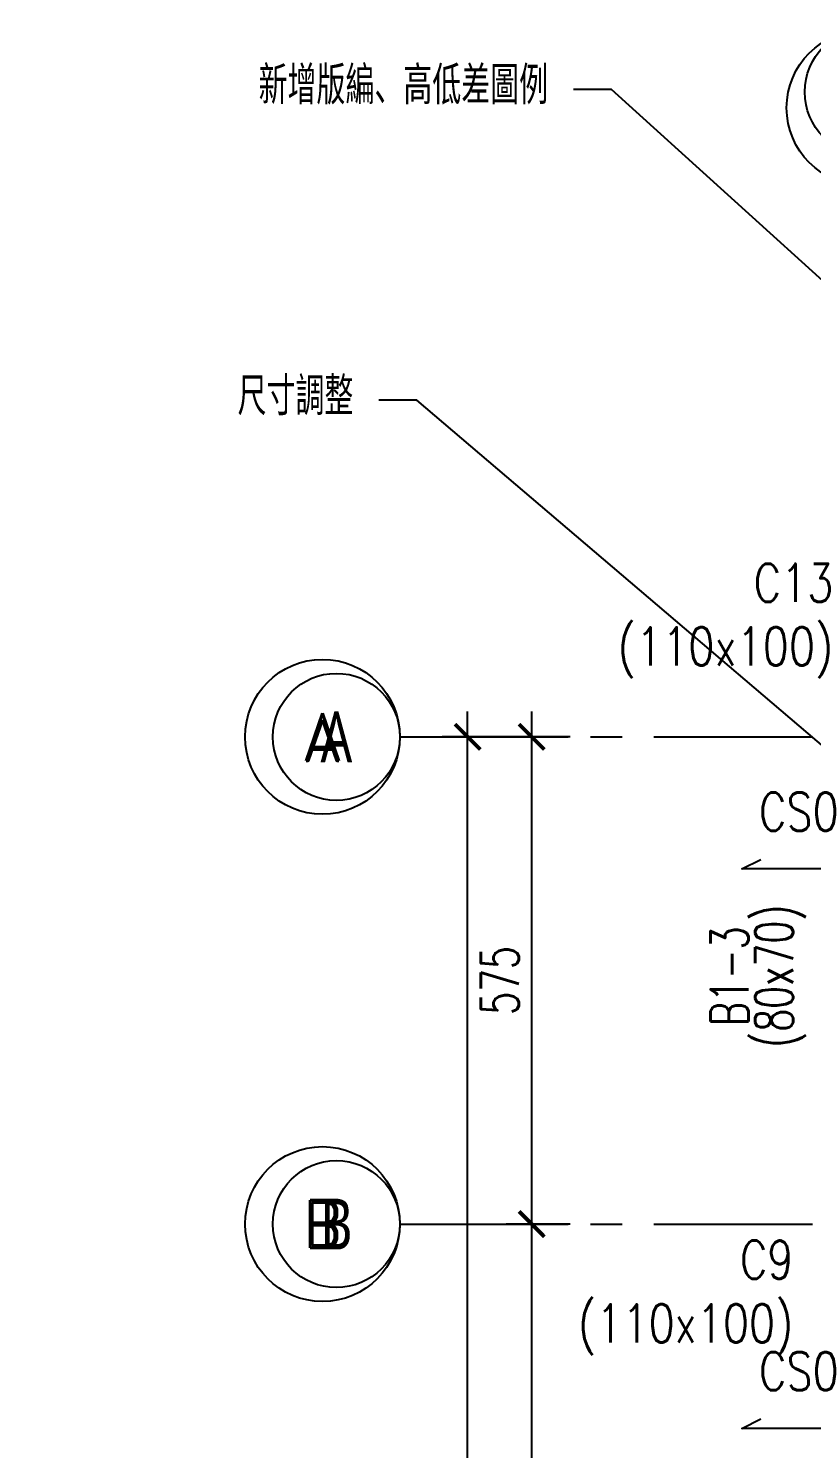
# Model space of a CAD drawing. Header units: millimetres. Extents: x -3377 to 119122, y -22007 to 15479.
# Drawn here: x 39144 to 40069, y 2044 to 3720 of the extents above; entities that cross this region are included whole.
import ezdxf
from ezdxf import colors
from ezdxf.entities.mleader import LeaderData, LeaderLine
from ezdxf.enums import TextEntityAlignment as Align
from ezdxf.math import Vec2, Vec3

# ---------------------------------------------------------------- set-up
doc = ezdxf.new("R2010")
doc.units = ezdxf.units.MM
doc.header["$LTSCALE"] = 150
doc.header["$MEASUREMENT"] = 0
doc.linetypes.add('CENTER', pattern=[2, 1.25, -0.25, 0.25, -0.25])
doc.layers.get('0').update_dxf_attribs({"plot": 0})
for name, color, linetype in [('Col-Line', 8, 'CENTER'), ('GRID', 5, 'CENTER'), ('S-GRID', 1, 'CENTER'), ('S-GRID-DIM', 2, 'Continuous'), ('S-GRID-T', 3, 'Continuous'), ('S-SLABT', 2, 'Continuous'), ('S-TEXTC', 3, 'Continuous'), ('S-TEXTG', 2, 'Continuous')]:
    doc.layers.add(name, color=color, linetype=linetype)
for name, color, linetype, plot in [('S-ARCH', 252, 'Continuous', False), ('S-CLOUD_2022-0304', 4, 'Continuous', False), ('S-CLOUD_20220217(結構依建築圖2022-0216修改)', 4, 'Continuous', False)]:
    doc.layers.add(name, color=color, linetype=linetype, plot=plot)
doc.styles.add('3E', font='simplex.shx', dxfattribs={"width": 0.8, "height": 45, "bigfont": 'dayus.shx'})
doc.styles.add('C1', font='', dxfattribs={"bigfont": 'japanese.shx'})
doc.styles.add('CD2', font='romand', dxfattribs={"height": 15})
doc.styles.add('CS4', font='romans.shx', dxfattribs={"width": 0.7, "height": 45, "bigfont": 'lsp.shx'})
doc.styles.add('LSP', font='SIMPLEX.shx', dxfattribs={"width": 0.8, "bigfont": 'lsp.shx'})
doc.styles.get('C1').set_extended_font_data('微軟正黑體')
doc.dimstyles.new('DIM150', dxfattribs={"dimscale": 15, "dimtxt": 3, "dimasz": 2, "dimexe": 2, "dimexo": 2, "dimgap": 1, "dimtad": 1, "dimdec": 1, "dimdsep": 46, "dimtxsty": 'CS4', "dimblk1": 'ARCHTICK', "dimblk2": 'ARCHTICK', "dimsah": 1, "dimcen": 2, "dimdle": 2, "dimadec": 0, "dimazin": 0, "dimtfac": 1, "dimtdec": 1, "dimtmove": 0, "dimatfit": 3, "dimldrblk": 'TAA', "dimfxl": 0, "dimtolj": 1, "dimarcsym": 0})

# ---------------------------------------------------------------- blocks, each defined once
blk = doc.blocks.new('SG1')
at = {"layer": 'S-GRID-T'}
blk.add_circle((0, 6.09375), 6.09375, dxfattribs=at)
at = {"layer": 'S-GRID-T', "style": 'CD2'}
blk.add_attdef('GRID-BUB', text='', height=3.75, dxfattribs=at).set_placement((0, 6.09375), align=Align.MIDDLE_CENTER)
blk = doc.blocks.new('SG2')
at = {"layer": 'S-GRID-T'}
blk.add_circle((-6.09375, 0), 6.09375, dxfattribs=at)
at = {"layer": 'S-GRID-T', "style": 'CD2'}
blk.add_attdef('GRID-BUB', text='', height=3.75, dxfattribs=at).set_placement((-6.09375, 0), align=Align.MIDDLE_CENTER)
blk = doc.blocks.new('_ARCHTICK')
at = {"color": 0, "linetype": 'ByBlock', "const_width": 0.15}
blk.add_lwpolyline([(-0.5, -0.5), (0.5, 0.5)], dxfattribs=at)
blk = doc.blocks.new('*D75')
at = {"layer": 'DEFPOINTS', "color": 0, "transparency": 16777216}
for p in [(-8779.1, -995.9), (-8703.4, -995.9), (-8703.4, -2885.9)]:
    blk.add_point(p, dxfattribs=at)
at = {"layer": 'S-GRID-DIM', "color": 0, "lineweight": -2, "transparency": 16777216}
for p, q in [((-8779.1, -2915.9), (-8779.1, -965.9)), ((-8733.4, -995.9), (-8809.1, -995.9)), ((-8733.4, -2885.9), (-8809.1, -2885.9))]:
    blk.add_line(p, q, dxfattribs=at)
at = {"layer": 'S-GRID-DIM', "color": 0, "lineweight": -2, "transparency": 16777216, "xscale": 30, "yscale": 30, "zscale": 30}
for p, rotation in [((-8779.1, -995.9), 90), ((-8779.1, -2885.9), 270)]:
    blk.add_blockref('_ARCHTICK', p, dxfattribs=dict(at, rotation=rotation))
at = {"layer": 'S-GRID-DIM', "color": 0, "transparency": 16777216, "insert": (-8816.6, -1940.9), "char_height": 45, "attachment_point": 5, "rotation": 90, "style": 'CS4'}
blk.add_mtext('\\A1;1890', dxfattribs=at)
blk = doc.blocks.new('TAA')
at = {"linetype": 'Continuous'}
blk.add_line((0, 0), (-1.663, 0), dxfattribs=at)
blk.add_solid([(-1.5, -0.25), (-1.5, 0.25), (0, 0)], dxfattribs=at)
blk = doc.blocks.new('*D77')
at = {"layer": 'DEFPOINTS', "color": 0, "transparency": 16777216}
for p in [(-8703.4, -1570.9), (-8627.8, -1570.9), (-8627.8, -2310.9)]:
    blk.add_point(p, dxfattribs=at)
at = {"layer": 'S-GRID-DIM', "color": 0, "lineweight": -2, "transparency": 16777216}
for p, q in [((-8703.4, -2340.9), (-8703.4, -1540.9)), ((-8657.8, -1570.9), (-8733.4, -1570.9)), ((-8657.8, -2310.9), (-8733.4, -2310.9))]:
    blk.add_line(p, q, dxfattribs=at)
at = {"layer": 'S-GRID-DIM', "color": 0, "lineweight": -2, "transparency": 16777216, "xscale": 30, "yscale": 30, "zscale": 30}
for p, rotation in [((-8703.4, -1570.9), 90), ((-8703.4, -2310.9), 270)]:
    blk.add_blockref('_ARCHTICK', p, dxfattribs=dict(at, rotation=rotation))
at = {"layer": 'S-GRID-DIM', "color": 0, "transparency": 16777216, "insert": (-8740.9, -1940.9), "char_height": 45, "attachment_point": 5, "rotation": 90, "style": 'CS4'}
blk.add_mtext('\\A1;740', dxfattribs=at)
blk = doc.blocks.new('*D78')
at = {"layer": 'DEFPOINTS', "color": 0, "transparency": 16777216}
for p in [(-8703.4, -995.9), (-8627.8, -995.9), (-8627.8, -1570.9)]:
    blk.add_point(p, dxfattribs=at)
at = {"layer": 'S-GRID-DIM', "color": 0, "lineweight": -2, "transparency": 16777216}
for p, q in [((-8703.4, -1600.9), (-8703.4, -965.9)), ((-8657.8, -995.9), (-8733.4, -995.9)), ((-8657.8, -1570.9), (-8733.4, -1570.9))]:
    blk.add_line(p, q, dxfattribs=at)
at = {"layer": 'S-GRID-DIM', "color": 0, "lineweight": -2, "transparency": 16777216, "xscale": 30, "yscale": 30, "zscale": 30}
for p, rotation in [((-8703.4, -995.9), 90), ((-8703.4, -1570.9), 270)]:
    blk.add_blockref('_ARCHTICK', p, dxfattribs=dict(at, rotation=rotation))
at = {"layer": 'S-GRID-DIM', "color": 0, "transparency": 16777216, "insert": (-8740.9, -1283.4), "char_height": 45, "attachment_point": 5, "rotation": 90, "style": 'CS4'}
blk.add_mtext('\\A1;575', dxfattribs=at)
blk = doc.blocks.new('A$C04D96F04')
at = {"layer": 'Col-Line', "color": 252, "linetype": 'ByBlock'}
for centre in [(-1745, 2056.2), (-2373.2, 1295), (-2373.2, 720)]:
    blk.add_circle(centre, 75, dxfattribs=at)
at = {"layer": 'GRID', "color": 252, "ltscale": 0.1}
for p, q in [((-2298.2, 1295), (-2098.2, 1295)), ((-2298.2, 720), (-2098.2, 720))]:
    blk.add_line(p, q, dxfattribs=at)
at = {"layer": 'Col-Line', "color": 252, "style": 'C1', "width": 0.75}
for s, p in [('A', (-2373.2, 1295)), ('B', (-2373.2, 720))]:
    blk.add_text(s, height=60, dxfattribs=at).set_placement(p, align=Align.MIDDLE)
blk = doc.blocks.new('2022-0217')
blk.add_blockref('A$C04D96F04', (29770.3, -6171))
blk = doc.blocks.new('_None')
blk = doc.blocks.new('LINE(2)')
at = {"layer": 'S-GRID'}
for points in [[(-8859.11, -995.91), (-5430.87, -995.91)], [(-8859.11, -1570.91), (-5430.87, -1570.91)]]:
    blk.add_lwpolyline(points, dxfattribs=at)
at = {"layer": 'S-GRID-T', "xscale": 15, "yscale": 15, "zscale": 15}
for name, p, values in [('SG1', (-8310.87, -344.9), {'GRID-BUB': '1'}), ('SG2', (-8859.11, -995.91), {'GRID-BUB': 'A'}), ('SG2', (-8859.11, -1570.91), {'GRID-BUB': 'B'})]:
    blk.add_blockref(name, p, dxfattribs=at).add_auto_attribs(values)
at = {"layer": 'S-GRID-DIM'}
for base, p1, p2, picture, middle in [((-8779.11, -995.91), (-8703.44, -2885.91), (-8703.44, -995.91), '*D75', (-8816.61, -1940.91)), ((-8703.44, -995.91), (-8627.78, -1570.91), (-8627.78, -995.91), '*D78', (-8740.94, -1283.41)), ((-8703.44, -1570.91), (-8627.78, -2310.91), (-8627.78, -1570.91), '*D77', (-8740.94, -1940.91))]:
    dim = blk.add_linear_dim(base=base, p1=p1, p2=p2, angle=90, dimstyle='DIM150', dxfattribs=at)
    dim.commit()
    dim.dimension.update_dxf_attribs({"geometry": picture, "text_midpoint": middle})

msp = doc.modelspace()

# ---------------------------------------------------------------- linework, layer by layer
at = {"layer": 'S-SLABT', "color": 1}
for points in [[(40098.77, 2717.07), (40121.27, 2728.32), (39986.27, 2728.32), (40008.77, 2739.57)], [(40098.77, 2056.7), (40121.27, 2067.95), (39986.27, 2067.95), (40008.77, 2079.2)]]:
    msp.add_lwpolyline(points, dxfattribs=at)

# ---------------------------------------------------------------- block references
at = {"layer": 'S-ARCH'}
msp.add_blockref('2022-0217', (12110.4, 7760.14), dxfattribs=at)
at = {"layer": 'S-GRID'}
msp.add_blockref('LINE(2)', (48441.6, 3880.07), dxfattribs=at)

# ---------------------------------------------------------------- texts
at = {"layer": 'S-SLABT', "color": 2, "style": '3E', "width": 0.8}
for p in [(40053.77, 2773.32), (40053.77, 2112.95)]:
    msp.add_text('CS0', height=45, dxfattribs=at).set_placement(p, align=Align.CENTER)
at = {"layer": 'S-TEXTC', "style": 'CS4', "width": 0.8}
for s, p in [('C13', (40094.45, 3043.46)), ('(110x100)', (40094.45, 2968.46)), ('C9', (40047.43, 2244.56)), ('(110x100)', (40047.43, 2169.56))]:
    msp.add_text(s, height=45, dxfattribs=at).set_placement(p, align=Align.RIGHT)
at = {"layer": 'S-TEXTG', "insert": (40005.73, 2601.66), "char_height": 45, "attachment_point": 5, "rotation": 90, "line_spacing_factor": 0.7, "style": 'CS4'}
msp.add_mtext('{\\W0.7;B1-3\\P(80x70)}', dxfattribs=at)

# ---------------------------------------------------------------- leaders
at = {"layer": 'S-CLOUD_2022-0304'}
ml = msp.add_multileader_mtext('Standard', dxfattribs=at)
ml.set_content('尺寸調整', color=256, style='LSP')
ml.set_leader_properties(color=256)
ml.build(insert=Vec2(0, 0))
ml.multileader.update_dxf_attribs({"text_left_attachment_type": 2, "text_right_attachment_type": 2, "dogleg_length": 3, "arrow_head_size": 30, "scale": 15})
ctx = ml.context
ctx.base_point, ctx.scale, ctx.char_height, ctx.arrow_head_size, ctx.landing_gap_size, ctx.plane_origin = Vec3(39323.85, 3281.49), 15, 45, 30, 30, Vec3(40305.7, 2682.61)
ctx.left_attachment, ctx.right_attachment, ctx.text_align_type = 2, 2, 2
notes = []
notes.append((ctx, [(0, (1, 1, 0), (39602.55, 3281.49), (-1, 0), 45, [(0, [(40305.7, 2682.61)], 0, [])])]))
ctx.mtext.insert, ctx.mtext.alignment, ctx.mtext.flow_direction = Vec3(39527.55, 3308.79), 3, 5
at = {"layer": 'S-CLOUD_20220217(結構依建築圖2022-0216修改)'}
ml = msp.add_multileader_mtext('Standard', dxfattribs=at)
ml.set_content('新增版編、高低差圖例', color=256, style='LSP')
ml.set_leader_properties(color=256)
ml.set_arrow_properties(name='NONE')
ml.build(insert=Vec2(0, 0))
ml.multileader.update_dxf_attribs({"text_left_attachment_type": 2, "text_right_attachment_type": 2, "dogleg_length": 3, "arrow_head_size": 30, "scale": 15})
ctx = ml.context
ctx.base_point, ctx.scale, ctx.char_height, ctx.arrow_head_size, ctx.landing_gap_size, ctx.plane_origin = Vec3(39287.47, 3648.38), 15, 45, 30, 30, Vec3(40481.18, 3060.68)
ctx.left_attachment, ctx.right_attachment, ctx.text_align_type = 2, 2, 2
notes.append((ctx, [(0, (1, 1, 0), (39832.57, 3648.38), (-1, 0), 45, [(0, [(40481.18, 3060.68)], 0, [])])]))
ctx.mtext.insert, ctx.mtext.alignment, ctx.mtext.flow_direction = Vec3(39757.57, 3675.66), 3, 5
for ctx, leaders in notes:
    for number, flags, end, landing, length, lines in leaders:
        leader = LeaderData()
        leader.index, (leader.has_last_leader_line, leader.has_dogleg_vector, leader.attachment_direction) = number, flags
        leader.last_leader_point, leader.dogleg_vector, leader.dogleg_length = Vec3(end), Vec3(landing), length
        for number, points, colour, breaks in lines:
            line = LeaderLine()
            line.index, line.vertices, line.color, line.breaks = number, Vec3.list(points), colors.encode_raw_color(colour), breaks
            leader.lines.append(line)
        ctx.leaders.append(leader)

doc.saveas('drawing.dxf')
